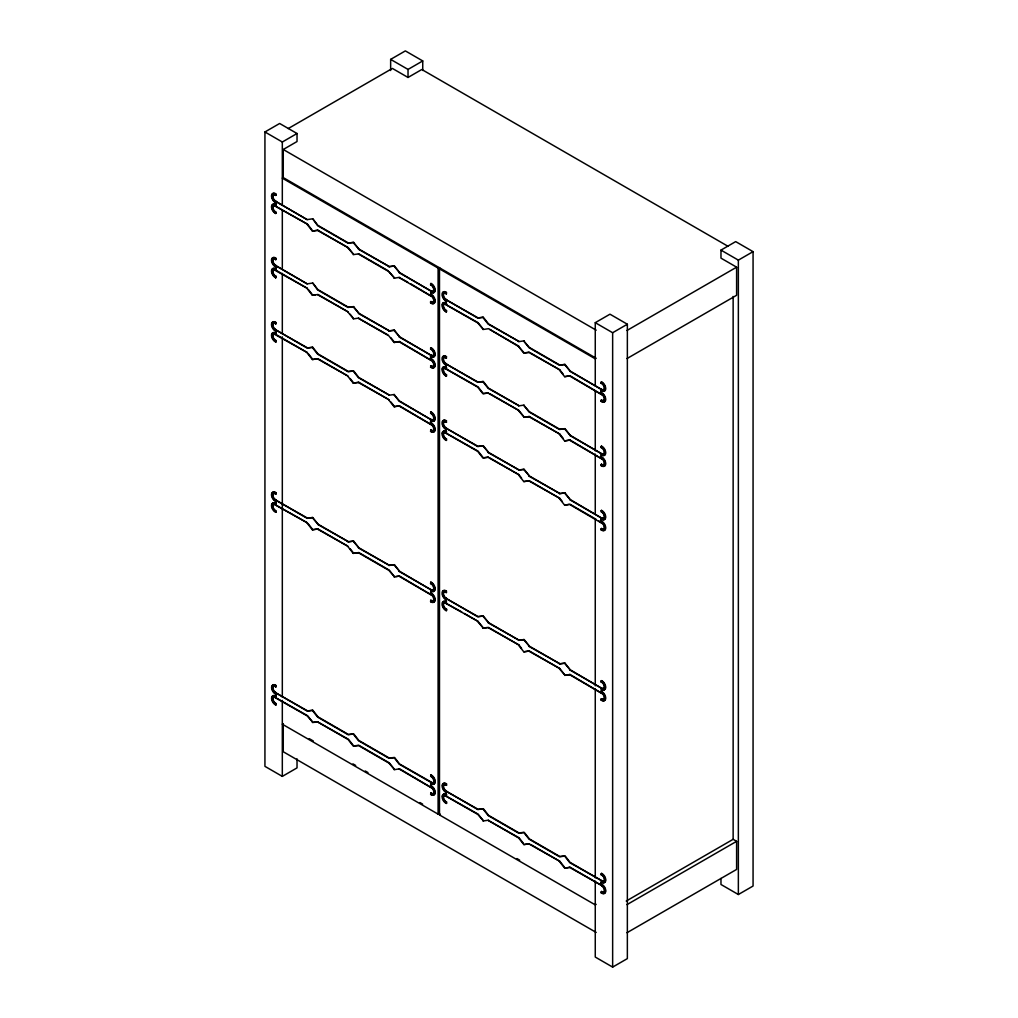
<?xml version="1.0" encoding="UTF-8"?>
<svg xmlns="http://www.w3.org/2000/svg" width="1018" height="1018" viewBox="0 0 1018 1018"><rect width="100%" height="100%" fill="white"/><g stroke="black" fill="none" stroke-linecap="round" stroke-linejoin="round"><path stroke-width="1.5" d="M443.326 302.855A5.205 3.003 60 0 1 446.24 303.517L446.622 303.3A5.205 3.003 60 0 0 443.695 302.639L442.652 303.377A5.205 3.003 60 0 0 442.652 307.945A5.205 3.003 60 0 0 446.24 311.953L446.622 310.528A3.754 2.163 60 0 1 443.733 307.156A3.754 2.163 60 0 1 444.446 303.911M446.622 603.229L445.095 602.541A3.754 2.163 60 0 0 443.594 605.379A3.754 2.163 60 0 0 446.622 609.248L446.24 610.673A5.205 3.003 60 0 1 442.652 606.664A5.205 3.003 60 0 1 442.652 602.096L443.326 601.574A5.205 3.003 60 0 1 446.24 602.236L446.622 602.02A5.205 3.003 60 0 0 443.695 601.358L443.021 601.88A5.205 3.003 60 0 0 442.588 602.72M297.027 758.855L297.027 767.89L282.317 776.39L264.934 766.35L264.934 131.971L279.645 123.483L297.027 133.511L297.027 141.54L283.258 149.493L283.258 177.603L596.192 358.285L595.263 358.82L439.483 268.879L439.483 814.934L595.263 904.862L596.192 904.328M390.645 70.522L390.645 59.388L405.355 50.9L422.737 60.94L422.737 70.471M288.234 128.561L392.388 68.422L408.027 77.457L421.808 69.504L727.883 246.216M264.934 131.971L282.317 142.011L297.027 133.511M390.645 59.388L408.027 69.428L422.737 60.94M283.258 177.603L282.317 178.15L438.096 268.078L439.025 267.543L439.025 813.586L440.425 814.387L439.483 814.934M272.773 204.389A5.205 3.003 60 0 1 275.687 205.063L275.687 202.658A5.205 3.003 60 0 1 272.773 199.961L272.086 198.65A5.205 3.003 60 0 1 272.086 194.069A5.205 3.003 60 0 1 275.687 194.222L275.687 195.431A3.754 2.163 60 0 0 272.671 195.812A3.754 2.163 60 0 0 274.173 200.381L307.156 219.621L312.742 218.794L317.96 225.423L348.385 242.984L353.602 242.386L358.82 249.016L389.245 266.576L394.45 265.978L399.489 272.493L431.467 291.402M274.809 200.94L307.156 219.621M275.687 202.658L276.056 202.442A5.205 3.003 60 0 1 273.142 199.744L272.468 198.434A5.205 3.003 60 0 1 272.468 193.853A5.205 3.003 60 0 1 276.056 194.005M275.687 205.063L276.056 202.442M276.056 206.056L274.542 205.369A3.754 2.163 60 0 0 273.04 208.206A3.754 2.163 60 0 0 276.056 212.075L275.687 213.487L275.687 212.291A3.754 2.163 60 0 1 272.671 208.423A3.754 2.163 60 0 1 274.173 205.585L307.525 224.214L311.877 229.737M312.742 218.794L317.591 225.64L348.003 243.2L353.602 242.386M274.911 205.789L307.525 224.214M307.156 224.431L312.373 231.061L317.96 230.246L348.385 247.807L352.724 253.329M312.373 231.061L317.96 230.246M272.773 268.637A5.205 3.003 60 0 1 275.687 269.299L275.687 266.894A5.205 3.003 60 0 1 272.773 264.196L272.086 262.886A5.205 3.003 60 0 1 272.086 258.317A5.205 3.003 60 0 1 275.687 258.457L275.687 259.666A3.754 2.163 60 0 0 272.671 260.048A3.754 2.163 60 0 0 274.173 264.616L307.156 283.857L312.742 283.042L317.96 289.659L348.385 307.232L353.602 306.622L358.82 313.251L389.245 330.812L394.45 330.214L399.489 336.729L431.467 355.638M274.809 265.189L307.156 283.857M275.687 266.894L276.056 266.678A5.205 3.003 60 0 1 273.142 263.98L272.468 262.669A5.205 3.003 60 0 1 272.468 258.101A5.205 3.003 60 0 1 276.056 258.241M275.687 269.299L276.056 266.678M276.056 276.311L275.687 277.736L276.056 276.311A3.754 2.163 60 0 1 273.04 272.442A3.754 2.163 60 0 1 274.542 269.605L275.293 269.808M317.591 230.462L348.385 247.807M353.221 242.602L358.82 249.016M348.003 248.023L353.602 254.436M353.221 254.653L358.82 253.826L387.922 270.635M312.742 283.042L317.591 289.875L348.003 307.449L353.602 306.622M275.687 276.527A3.754 2.163 60 0 1 272.671 272.659A3.754 2.163 60 0 1 274.173 269.821L307.525 288.463L276.056 270.292M307.156 288.679L312.373 295.296L315.351 294.787M312.373 295.296L317.96 294.482L347.062 311.279M272.773 332.873A5.205 3.003 60 0 1 275.687 333.548L275.687 331.13A5.205 3.003 60 0 1 272.773 328.432L272.086 327.134A5.205 3.003 60 0 1 272.086 322.553A5.205 3.003 60 0 1 275.687 322.706L275.687 323.902A3.754 2.163 60 0 0 272.671 324.297A3.754 2.163 60 0 0 274.173 328.865L307.156 348.092L312.742 347.278L317.96 353.908L348.385 371.468L353.602 370.87L358.82 377.487L389.245 395.06L358.438 377.703L353.221 371.086L348.003 371.685L317.591 354.124L312.373 347.494M274.809 329.425L307.525 347.876L312.742 347.278M275.687 331.13L276.056 330.914A5.205 3.003 60 0 1 273.142 328.216L272.468 326.918A5.205 3.003 60 0 1 272.468 322.337A5.205 3.003 60 0 1 276.056 322.49M358.438 249.232L389.245 266.576M275.687 333.548L276.056 330.914M388.863 266.792L394.45 265.978M388.863 271.615L394.45 278.016L388.863 271.615L358.438 254.042M276.056 340.559L275.687 341.972L276.056 340.559A3.754 2.163 60 0 1 273.04 336.678A3.754 2.163 60 0 1 274.542 333.853L275.293 334.057M394.081 266.194L399.489 272.493M407.709 282.062L399.12 277.545L432.103 296.785A3.754 2.163 60 0 1 433.604 301.341A3.754 2.163 60 0 1 430.589 301.735L430.589 302.944A5.205 3.003 60 0 0 434.177 303.084A5.205 3.003 60 0 0 434.177 298.503L433.503 297.205A5.205 3.003 60 0 0 430.589 294.507L430.958 291.886A5.205 3.003 60 0 0 432.001 292.471M317.591 294.698L348.385 312.042M353.221 306.838L358.82 313.251M439.483 268.879L440.425 268.345M348.003 312.259L353.602 318.672M387.922 334.871L358.438 318.29L388.863 335.851L394.081 342.481L399.489 341.564L431.467 360.461M275.687 340.776A3.754 2.163 60 0 1 272.671 336.894A3.754 2.163 60 0 1 274.173 334.069L307.525 352.699L276.056 334.528M399.107 272.709L432.103 291.568A3.754 2.163 60 0 0 433.604 288.743A3.754 2.163 60 0 0 430.589 284.875L430.958 283.449A5.205 3.003 60 0 1 434.559 287.458A5.205 3.003 60 0 1 434.559 292.026L433.872 292.548A5.205 3.003 60 0 1 433.006 292.7M430.589 284.875L430.958 283.449M430.589 290.893L432.485 291.352A3.754 2.163 60 0 0 433.973 288.527A3.754 2.163 60 0 0 430.958 284.658M307.156 352.915L312.373 359.545L316.649 358.87M312.373 359.545L317.96 358.718L347.062 375.527M430.589 294.507L430.958 291.886M431.467 296.213L410.445 283.64M430.589 301.735L430.958 301.519A3.754 2.163 60 0 0 433.973 301.124A3.754 2.163 60 0 0 432.485 296.569L430.958 295.5M446.24 303.517L446.24 301.112A5.205 3.003 60 0 1 443.326 298.414L442.652 297.103A5.205 3.003 60 0 1 442.652 292.535A5.205 3.003 60 0 1 446.24 292.675L446.24 293.884A3.754 2.163 60 0 0 443.224 294.266A3.754 2.163 60 0 0 444.726 298.834L477.709 318.074L483.296 317.26L488.513 323.877L518.938 341.45L488.144 324.093L482.926 317.476M430.589 302.944L430.958 302.728A5.205 3.003 60 0 0 434.559 302.868A5.205 3.003 60 0 0 434.559 298.287L433.872 296.989A5.205 3.003 60 0 0 430.958 294.291M358.438 313.468L389.245 330.812M445.362 299.394L478.078 317.858L483.296 317.26M388.863 331.028L394.45 330.214M446.24 301.112L446.622 300.895A5.205 3.003 60 0 1 443.695 298.198L443.021 296.887A5.205 3.003 60 0 1 442.588 295.551M445.362 304.217L478.078 322.668L483.296 329.298L477.709 322.884L444.726 304.038A3.754 2.163 60 0 0 443.224 306.876A3.754 2.163 60 0 0 446.24 310.744L446.24 311.953M394.081 330.43L399.489 336.729M394.081 342.481L399.489 341.564M317.591 358.934L348.385 376.291M348.003 376.507L353.221 383.124L358.82 382.31L387.922 399.107M353.221 383.124L358.82 382.31M399.107 336.945L432.103 355.816A3.754 2.163 60 0 0 433.604 352.979A3.754 2.163 60 0 0 430.589 349.11L430.958 347.685A5.205 3.003 60 0 1 434.559 351.694A5.205 3.003 60 0 1 434.559 356.275L433.503 357A5.205 3.003 60 0 1 430.589 356.338L430.589 358.743A5.205 3.003 60 0 1 433.503 361.441L434.177 362.752A5.205 3.003 60 0 1 434.177 367.32A5.205 3.003 60 0 1 430.589 367.18L430.958 365.755A3.754 2.163 60 0 0 433.973 365.373A3.754 2.163 60 0 0 432.485 360.805L430.958 359.736M430.589 349.11L430.958 347.685M430.589 355.129L432.485 355.6A3.754 2.163 60 0 0 433.973 352.762A3.754 2.163 60 0 0 430.958 348.894M430.589 356.338L430.958 356.122A5.205 3.003 60 0 0 433.872 356.796M430.589 358.743L430.958 356.122M443.326 367.091A5.205 3.003 60 0 1 446.24 367.752L446.24 365.347A5.205 3.003 60 0 1 443.326 362.65L442.652 361.352A5.205 3.003 60 0 1 442.652 356.771A5.205 3.003 60 0 1 446.24 356.924L446.24 358.12A3.754 2.163 60 0 0 443.224 358.514A3.754 2.163 60 0 0 444.726 363.07L477.709 382.31L483.296 381.495L488.513 388.125L518.938 405.686L488.144 388.342L482.926 381.712M430.589 367.18L430.958 366.964A5.205 3.003 60 0 0 434.559 367.116A5.205 3.003 60 0 0 434.559 362.535L433.872 361.225A5.205 3.003 60 0 0 430.958 358.527M445.362 363.642L478.078 382.094L483.296 381.495M431.467 419.874L399.489 400.977L394.081 394.666L399.107 401.194L430.589 419.365M446.24 365.347L446.622 365.131A5.205 3.003 60 0 1 443.695 362.433L443.021 361.135A5.205 3.003 60 0 1 442.588 359.787M358.438 382.526L389.245 399.87M446.24 367.752L446.622 367.549A5.205 3.003 60 0 0 443.695 366.874L442.652 367.613A5.205 3.003 60 0 0 442.652 372.194A5.205 3.003 60 0 0 446.24 376.189L446.622 374.764A3.754 2.163 60 0 1 443.594 370.896A3.754 2.163 60 0 1 445.095 368.071L446.622 368.745M445.362 368.452L478.078 386.916L483.296 393.546L488.513 392.935L482.926 393.75L477.709 387.133L444.726 368.287A3.754 2.163 60 0 0 443.224 371.112A3.754 2.163 60 0 0 446.24 374.98L446.24 376.189M388.863 400.087L394.081 406.716L399.489 405.813L431.467 424.697M394.081 406.716L399.489 405.813M565.015 364.431L559.798 365.029L529.373 347.469L523.786 341.055L528.991 347.685L559.416 365.246L565.015 364.431L570.042 370.946L602.02 389.856M518.569 346.476L524.155 352.89L529.373 352.279L523.786 353.106L518.569 346.476L488.513 328.699L482.926 329.514M272.773 503.108A5.205 3.003 60 0 1 275.687 503.783L275.687 501.378A5.205 3.003 60 0 1 272.773 498.68L272.086 497.369A5.205 3.003 60 0 1 272.086 492.788A5.205 3.003 60 0 1 275.687 492.941L275.687 494.15A3.754 2.163 60 0 0 272.671 494.532A3.754 2.163 60 0 0 274.173 499.1L307.156 518.34L312.742 517.513L317.96 524.143L348.385 541.703L353.602 541.105L358.82 547.735L389.245 565.295L394.45 564.697L399.489 571.213L431.467 590.122M274.809 499.66L307.525 518.124L312.742 517.513M275.687 501.378L276.056 501.161A5.205 3.003 60 0 1 273.142 498.464L272.468 497.153A5.205 3.003 60 0 1 272.468 492.572A5.205 3.003 60 0 1 276.056 492.725M430.958 411.934L430.958 413.13A3.754 2.163 60 0 1 433.973 417.011A3.754 2.163 60 0 1 432.485 419.836L430.589 419.378L432.103 420.052A3.754 2.163 60 0 0 433.604 417.227A3.754 2.163 60 0 0 430.589 413.346L430.958 411.934A5.205 3.003 60 0 1 434.559 415.929A5.205 3.003 60 0 1 434.559 420.51L433.503 421.248A5.205 3.003 60 0 1 430.589 420.574L430.589 422.992A5.205 3.003 60 0 1 433.503 425.689L434.177 426.987A5.205 3.003 60 0 1 434.177 431.568A5.205 3.003 60 0 1 430.589 431.416L430.958 430.003A3.754 2.163 60 0 0 433.973 429.609A3.754 2.163 60 0 0 432.485 425.053L430.958 423.972M275.687 503.783L276.056 501.161M274.809 504.483L307.525 522.934L274.173 504.304A3.754 2.163 60 0 0 272.671 507.142A3.754 2.163 60 0 0 275.687 511.011L275.687 512.207L276.056 510.794A3.754 2.163 60 0 1 273.04 506.926A3.754 2.163 60 0 1 274.542 504.088L276.056 504.775M595.263 385.809L595.263 322.681L609.973 314.193L627.355 324.233L627.355 958.612L612.645 967.1L595.263 957.06L595.263 881.054M626.986 358.565L736.612 295.271L736.612 267.174L720.973 258.139L720.973 250.11L735.683 241.61L753.065 251.65L753.065 886.029L738.355 894.517L720.973 884.489L720.973 878.458M430.589 420.574L430.958 420.358A5.205 3.003 60 0 0 433.872 421.032M430.589 422.992L430.958 420.358M443.326 431.327A5.205 3.003 60 0 1 446.24 432.001L446.24 429.596A5.205 3.003 60 0 1 443.326 426.898L442.652 425.588A5.205 3.003 60 0 1 442.652 421.007A5.205 3.003 60 0 1 446.24 421.159L446.24 422.368A3.754 2.163 60 0 0 443.224 422.75A3.754 2.163 60 0 0 444.726 427.318L477.709 446.558L483.296 445.731L488.513 452.361L518.938 469.922L524.155 469.323L529.373 475.953L559.798 493.514L565.015 492.916L570.042 499.431L602.02 518.34M430.589 431.416L430.958 431.199A5.205 3.003 60 0 0 434.559 431.352A5.205 3.003 60 0 0 434.559 426.771L433.872 425.473A5.205 3.003 60 0 0 430.958 422.775M445.362 427.878L478.078 446.342L483.296 445.731M595.263 322.681L612.645 332.721L627.355 324.233M720.973 250.11L738.355 260.137L753.065 251.65M446.24 429.596L446.622 429.38A5.205 3.003 60 0 1 443.695 426.682L443.021 425.371A5.205 3.003 60 0 1 442.588 424.022M446.24 432.001L446.622 431.785A5.205 3.003 60 0 0 443.695 431.11L442.652 431.848A5.205 3.003 60 0 0 442.652 436.429A5.205 3.003 60 0 0 446.24 440.425L446.622 439.012A3.754 2.163 60 0 1 443.594 435.144A3.754 2.163 60 0 1 445.095 432.306L446.622 432.994M445.362 432.701L478.078 451.152L483.296 457.782L488.513 457.184L482.926 457.998L477.709 451.368L444.726 432.523A3.754 2.163 60 0 0 443.224 435.36A3.754 2.163 60 0 0 446.24 439.229L446.24 440.425M626.986 330.468L736.612 267.174M528.991 352.495L559.798 369.852L563.272 374.268M564.634 364.648L570.042 370.946M559.416 370.068L564.634 376.685L570.055 375.782L602.02 394.679M564.634 376.685L570.055 375.782M312.373 517.729L317.96 524.143M565.015 428.667L559.798 429.278L529.373 411.705L523.786 405.304L528.991 411.921L559.416 429.494L565.015 428.667L570.042 435.182L602.02 454.092M307.156 523.15L312.373 529.78L317.96 528.966L347.062 545.763M488.144 393.152L518.938 410.509L524.155 417.125L529.373 416.527L559.798 434.088L563.272 438.504M312.373 529.78L317.96 528.966M518.569 410.725L524.155 417.125M523.786 417.342L529.373 416.527M569.66 371.163L602.656 390.034A3.754 2.163 60 0 0 604.158 387.196A3.754 2.163 60 0 0 601.142 383.328L601.523 381.903A5.205 3.003 60 0 1 605.112 385.911A5.205 3.003 60 0 1 605.112 390.479L604.056 391.217A5.205 3.003 60 0 1 601.142 390.556L601.142 392.961A5.205 3.003 60 0 1 604.056 395.658L604.743 396.969A5.205 3.003 60 0 1 604.743 401.537A5.205 3.003 60 0 1 601.142 401.397L601.523 399.972A3.754 2.163 60 0 0 604.539 399.59A3.754 2.163 60 0 0 603.038 395.022L601.523 393.953M601.142 383.328L601.523 381.903M482.926 445.948L488.513 452.361M601.142 389.347L603.038 389.818A3.754 2.163 60 0 0 604.539 386.98M601.142 390.556L601.523 390.339A5.205 3.003 60 0 0 604.438 391.001M601.142 392.961L601.523 390.339M317.591 524.359L348.385 541.703M348.003 541.92L353.602 541.105M317.591 529.182L348.385 546.526M601.142 401.397L601.523 401.181A5.205 3.003 60 0 0 605.112 401.321A5.205 3.003 60 0 0 605.112 396.753L604.438 395.442A5.205 3.003 60 0 0 601.523 392.744M353.221 541.321L358.82 547.735M353.221 553.372L358.82 552.545L389.245 570.118L394.45 576.735L388.863 570.334L358.438 552.761L353.221 553.372L348.003 546.742M528.991 416.744L559.798 434.088M564.634 428.883L570.042 435.182M559.416 434.304L564.634 440.934L570.055 440.031L602.02 458.914M564.634 440.934L570.055 440.031M488.144 452.577L518.938 469.922M518.569 470.138L524.155 469.323M488.144 457.4L518.938 474.744L521.547 478.053M523.786 469.54L529.373 475.953M518.569 474.961L523.786 481.59L529.373 480.763L559.798 498.336L562.407 501.645M523.786 481.59L529.373 480.763M358.438 547.951L389.245 565.295M388.863 565.512L394.45 564.697M569.66 435.399L602.656 454.27A3.754 2.163 60 0 0 604.158 451.445A3.754 2.163 60 0 0 601.142 447.564L601.523 446.151A5.205 3.003 60 0 1 605.112 450.147A5.205 3.003 60 0 1 605.112 454.728L604.438 455.25A5.205 3.003 60 0 1 601.523 454.575L601.142 457.209A5.205 3.003 60 0 1 604.056 459.907L604.743 461.205A5.205 3.003 60 0 1 604.743 465.786A5.205 3.003 60 0 1 601.142 465.633L601.523 464.221A3.754 2.163 60 0 0 604.539 463.826A3.754 2.163 60 0 0 603.038 459.258L601.523 458.189M601.142 447.564L601.523 446.151M601.142 453.595L603.038 454.053A3.754 2.163 60 0 0 604.539 451.228M394.081 564.914L399.489 571.213M601.142 457.209L601.523 454.575M394.081 576.952L399.489 576.048L431.467 594.932M601.142 465.633L601.523 465.417A5.205 3.003 60 0 0 605.112 465.57A5.205 3.003 60 0 0 605.112 460.989L604.438 459.691A5.205 3.003 60 0 0 601.523 456.993M528.991 476.169L559.798 493.514M559.416 493.73L565.015 492.916M528.991 480.98L559.798 498.336M564.634 493.132L570.042 499.431M399.107 571.429L432.103 590.3A3.754 2.163 60 0 0 433.604 587.462A3.754 2.163 60 0 0 430.589 583.594L430.958 582.169A5.205 3.003 60 0 1 434.559 586.177A5.205 3.003 60 0 1 434.559 590.745L433.872 591.267A5.205 3.003 60 0 1 430.958 590.605L430.589 593.227A5.205 3.003 60 0 1 433.503 595.924L434.177 597.235A5.205 3.003 60 0 1 434.177 601.803A5.205 3.003 60 0 1 430.589 601.663L430.958 600.238A3.754 2.163 60 0 0 433.973 599.844A3.754 2.163 60 0 0 432.485 595.288L430.958 594.219M559.416 498.553L564.634 505.17L568.795 504.444M430.589 583.594L430.958 582.169M564.634 505.17L570.055 504.266L596.052 519.269M430.589 589.613L432.485 590.084A3.754 2.163 60 0 0 433.973 587.246A3.754 2.163 60 0 0 430.958 583.378M430.589 593.227L430.958 590.605M276.132 697.534L274.618 696.846A3.754 2.163 60 0 0 273.117 699.684A3.754 2.163 60 0 0 276.132 703.553L275.751 704.978A5.205 3.003 60 0 1 272.162 700.969A5.205 3.003 60 0 1 272.162 696.401L272.837 695.879A5.205 3.003 60 0 1 275.751 696.541L275.751 694.136A5.205 3.003 60 0 1 272.837 691.438L272.162 690.128A5.205 3.003 60 0 1 272.162 685.559A5.205 3.003 60 0 1 275.751 685.699L275.751 686.908A3.754 2.163 60 0 0 272.735 687.29A3.754 2.163 60 0 0 274.236 691.858L307.22 711.098L312.819 710.284L318.023 716.901L348.449 734.474L353.666 733.863L358.883 740.493L389.309 758.054L394.526 757.456L399.552 763.971L432.548 782.842A3.754 2.163 60 0 0 434.05 780.004A3.754 2.163 60 0 0 431.034 776.136L431.034 774.927L430.652 776.352A3.754 2.163 60 0 1 433.668 780.221A3.754 2.163 60 0 1 432.179 783.058L399.183 764.187L394.157 757.672L388.94 758.27L358.514 740.71L353.297 734.08L348.08 734.691L317.654 717.117L312.437 710.5M446.24 602.236L446.24 599.831A5.205 3.003 60 0 1 443.326 597.133L442.652 595.823A5.205 3.003 60 0 1 442.652 591.254A5.205 3.003 60 0 1 446.24 591.394L446.24 592.603A3.754 2.163 60 0 0 443.224 592.985A3.754 2.163 60 0 0 444.726 597.553L477.709 616.793L483.296 615.979L488.513 622.596L518.938 640.169L524.155 639.558L529.373 646.188L559.798 663.749L565.015 663.151L570.042 669.666L602.02 688.575M430.589 601.663L430.958 601.447A5.205 3.003 60 0 0 434.559 601.587A5.205 3.003 60 0 0 434.559 597.019L433.872 595.708A5.205 3.003 60 0 0 430.958 593.01M274.885 692.431L307.601 710.882L312.819 710.284M275.751 694.136L276.132 693.92A5.205 3.003 60 0 1 273.218 691.222L272.531 689.911A5.205 3.003 60 0 1 272.099 686.183M445.362 598.113L478.078 616.577L483.296 615.979M275.751 696.541L276.132 693.92M274.885 697.241L307.601 715.705L312.819 722.322L307.22 715.921L274.236 697.063A3.754 2.163 60 0 0 272.735 699.9A3.754 2.163 60 0 0 275.751 703.769L275.751 704.978M446.24 599.831L446.622 599.615A5.205 3.003 60 0 1 443.695 596.917L443.021 595.606A5.205 3.003 60 0 1 442.588 594.27M601.523 510.387L601.523 511.596A3.754 2.163 60 0 1 604.539 515.464A3.754 2.163 60 0 1 603.038 518.302L601.142 517.831L602.656 518.518A3.754 2.163 60 0 0 604.158 515.681A3.754 2.163 60 0 0 601.142 511.812L601.523 510.387A5.205 3.003 60 0 1 605.112 514.395A5.205 3.003 60 0 1 605.112 518.964L604.056 519.702A5.205 3.003 60 0 1 601.142 519.04L601.142 521.445A5.205 3.003 60 0 1 604.056 524.143L604.743 525.453A5.205 3.003 60 0 1 604.743 530.022A5.205 3.003 60 0 1 601.142 529.882L601.523 528.457A3.754 2.163 60 0 0 604.539 528.062A3.754 2.163 60 0 0 603.038 523.506L601.523 522.438M445.362 602.936L461.663 611.92M601.142 519.04L601.523 518.824A5.205 3.003 60 0 0 604.438 519.485M446.24 610.673L446.622 609.248M601.142 521.445L601.523 518.824M602.02 523.15L598.788 520.847M601.142 529.882L601.523 529.665A5.205 3.003 60 0 0 605.112 529.805A5.205 3.003 60 0 0 605.112 525.237L604.438 523.926A5.205 3.003 60 0 0 601.523 521.229M446.24 609.464A3.754 2.163 60 0 1 443.224 605.595A3.754 2.163 60 0 1 444.726 602.758L478.078 621.4L483.296 628.017L487.215 627.572M482.926 616.195L488.513 622.596M317.654 721.94L348.449 739.284L353.666 745.914L358.883 745.316L389.309 762.876L394.526 769.506L388.94 763.093L358.514 745.532L353.297 746.13L348.08 739.501L317.654 721.94L312.437 722.538M477.709 621.616L483.296 628.017M482.926 628.233L488.513 627.419L518.938 644.979L521.547 648.301M488.144 622.812L518.938 640.169M518.569 640.386L524.155 639.558M488.144 627.635L518.938 644.979M523.786 639.775L529.373 646.188M518.569 645.196L523.786 651.825L529.373 650.998L559.798 668.571L565.015 675.201L570.055 674.501L602.02 693.398M523.786 651.825L529.373 650.998M528.991 646.405L559.798 663.749M559.416 663.965L565.015 663.151M528.991 651.215L559.798 668.571M564.634 663.367L570.042 669.666M394.157 769.723L399.565 768.806L431.53 787.703M559.416 668.788L565.015 675.201M564.634 675.405L570.055 674.501M569.66 669.882L602.656 688.753A3.754 2.163 60 0 0 604.158 685.916A3.754 2.163 60 0 0 601.142 682.047L601.523 680.622A5.205 3.003 60 0 1 605.112 684.63A5.205 3.003 60 0 1 605.112 689.199L604.056 689.937A5.205 3.003 60 0 1 601.142 689.275L601.142 691.68A5.205 3.003 60 0 1 604.056 694.378L604.743 695.688A5.205 3.003 60 0 1 604.743 700.257A5.205 3.003 60 0 1 601.142 700.117L601.523 698.692A3.754 2.163 60 0 0 604.539 696.541M601.142 682.047L601.523 680.622M430.652 782.371L431.53 782.88M431.034 786.978L432.548 788.047A3.754 2.163 60 0 1 434.05 792.615A3.754 2.163 60 0 1 431.034 792.997L430.652 794.422A5.205 3.003 60 0 0 434.253 794.562A5.205 3.003 60 0 0 434.253 789.993L433.566 788.683A5.205 3.003 60 0 0 430.652 785.985L431.034 783.364A5.205 3.003 60 0 0 433.948 784.025M430.652 785.985L431.034 783.364M601.142 688.066L603.038 688.537A3.754 2.163 60 0 0 604.208 688.079M601.142 691.68L601.523 691.464A5.205 3.003 60 0 1 604.438 694.161L605.112 695.472A5.205 3.003 60 0 1 605.112 700.04A5.205 3.003 60 0 1 601.523 699.9L601.142 700.117M443.403 794.333A5.205 3.003 60 0 1 446.317 794.994L446.317 792.589A5.205 3.003 60 0 1 443.403 789.892L442.715 788.594A5.205 3.003 60 0 1 442.715 784.013A5.205 3.003 60 0 1 446.317 784.165L446.317 785.362A3.754 2.163 60 0 0 443.288 785.756A3.754 2.163 60 0 0 444.79 790.312L477.773 809.552L483.372 808.737L488.589 815.367L519.015 832.928L524.219 832.33L529.436 838.947L559.862 856.52L565.079 855.909L570.105 862.424L602.465 881.117L569.736 862.64L564.71 856.125L559.493 856.736L529.067 839.163L523.85 832.546L518.633 833.144L488.207 815.583L482.99 808.954M430.652 794.422L431.034 794.205A5.205 3.003 60 0 0 434.622 794.345A5.205 3.003 60 0 0 434.622 789.777L433.948 788.466A5.205 3.003 60 0 0 431.034 785.769M445.439 790.884L478.155 809.335L483.372 808.737M446.317 792.589L446.686 792.373A5.205 3.003 60 0 1 443.772 789.675L443.097 788.377A5.205 3.003 60 0 1 442.665 787.029M446.317 794.994L446.686 794.778A5.205 3.003 60 0 0 443.772 794.116L442.715 794.854A5.205 3.003 60 0 0 442.715 799.435A5.205 3.003 60 0 0 446.317 803.431L446.686 802.006A3.754 2.163 60 0 1 443.81 798.634A3.754 2.163 60 0 1 444.51 795.389M445.439 795.694L478.155 814.158L483.372 820.775L477.773 814.375L444.79 795.529A3.754 2.163 60 0 0 443.288 798.354A3.754 2.163 60 0 0 446.317 802.222L446.317 803.431M596.192 932.437L283.258 751.755L283.258 723.645L282.317 724.192L438.096 814.133L439.025 813.586M523.354 843.26L519.015 837.75L488.207 820.393L518.633 837.967L523.85 844.584L529.436 843.769L523.85 844.584M529.067 843.986L559.862 861.33L564.214 866.852M564.71 868.176L570.118 867.272L564.71 868.176L559.493 861.546M601.982 881.308L602.732 881.512A3.754 2.163 60 0 0 604.234 878.687A3.754 2.163 60 0 0 601.218 874.806L601.587 873.393A5.205 3.003 60 0 1 605.176 877.389A5.205 3.003 60 0 1 605.176 881.97L604.132 882.708A5.205 3.003 60 0 1 601.218 882.033L601.218 884.451A5.205 3.003 60 0 1 604.132 887.149L604.807 888.447A5.205 3.003 60 0 1 604.807 893.028A5.205 3.003 60 0 1 601.218 892.875L601.587 891.463A3.754 2.163 60 0 0 604.603 891.068A3.754 2.163 60 0 0 603.101 886.5L601.587 885.431M601.218 874.806L601.587 873.393M601.218 880.837L603.101 881.295A3.754 2.163 60 0 0 604.603 878.47A3.754 2.163 60 0 0 601.587 874.589M601.218 882.033L601.587 881.817A5.205 3.003 60 0 0 604.501 882.491M601.218 884.451L601.587 881.817M569.749 867.476L602.465 885.94L571.492 868.061M601.218 892.875L601.587 892.659A5.205 3.003 60 0 0 605.176 892.811A5.205 3.003 60 0 0 605.176 888.23L604.501 886.933A5.205 3.003 60 0 0 601.587 884.235M626.248 901.032L733.138 839.316L736.612 841.326L736.612 869.423L626.986 932.717M626.986 904.62L736.612 841.326M394.081 278.232L399.489 277.329M395.709 576.57L399.489 576.048M353.221 318.888L358.82 318.074M518.569 341.666L524.155 340.839M388.863 395.277L394.45 394.45M518.569 405.902L524.155 405.088M314.117 722.169L318.023 721.724M482.99 820.992L488.589 820.177M445.095 303.822L446.622 304.509M276.056 201.233L274.542 200.164A3.754 2.163 60 0 1 273.04 195.596A3.754 2.163 60 0 1 276.056 195.214M446.622 299.686L445.095 298.618A3.754 2.163 60 0 1 443.594 294.049A3.754 2.163 60 0 1 446.622 293.668M276.056 265.469L274.542 264.4A3.754 2.163 60 0 1 273.04 259.832A3.754 2.163 60 0 1 276.056 259.45M446.622 363.935L445.095 362.853A3.754 2.163 60 0 1 443.594 358.298A3.754 2.163 60 0 1 446.622 357.903M276.056 329.717L274.542 328.649A3.754 2.163 60 0 1 273.88 323.088M446.622 428.171L445.095 427.102A3.754 2.163 60 0 1 443.594 422.534A3.754 2.163 60 0 1 446.622 422.152M276.056 499.953L274.542 498.884A3.754 2.163 60 0 1 273.04 494.315A3.754 2.163 60 0 1 276.056 493.934M446.622 598.406L445.095 597.337A3.754 2.163 60 0 1 444.446 591.789M601.523 692.673L603.038 693.742A3.754 2.163 60 0 1 604.208 695.548M276.132 692.711L274.618 691.642A3.754 2.163 60 0 1 273.117 687.074A3.754 2.163 60 0 1 276.132 686.692M446.686 791.177L445.171 790.095A3.754 2.163 60 0 1 443.67 785.54A3.754 2.163 60 0 1 446.686 785.145M283.258 149.493L596.192 330.176M489.836 329.463L518.938 346.26M530.696 353.042L559.798 369.852M569.673 375.998L602.656 395.239A3.754 2.163 60 0 1 604.158 399.807A3.754 2.163 60 0 1 601.142 400.189M489.836 393.699L518.938 410.509M399.12 341.781L432.103 361.021A3.754 2.163 60 0 1 433.604 365.589A3.754 2.163 60 0 1 430.589 365.971M569.673 440.247L602.656 459.474A3.754 2.163 60 0 1 604.158 464.043A3.754 2.163 60 0 1 601.142 464.437M569.66 499.647L601.142 517.818M489.836 457.947L518.938 474.744M399.12 406.029L432.103 425.269A3.754 2.163 60 0 1 433.604 429.825A3.754 2.163 60 0 1 430.589 430.22M569.673 504.483L602.656 523.723A3.754 2.163 60 0 1 604.158 528.278A3.754 2.163 60 0 1 601.142 528.673M464.399 613.498L478.078 621.4M399.12 576.264L432.103 595.505A3.754 2.163 60 0 1 433.604 600.06A3.754 2.163 60 0 1 430.589 600.455M569.673 674.718L602.656 693.958A3.754 2.163 60 0 1 604.158 698.526A3.754 2.163 60 0 1 601.142 698.908M530.76 844.533L559.862 861.33M399.183 769.023L432.179 788.263A3.754 2.163 60 0 1 433.668 792.831A3.754 2.163 60 0 1 430.652 793.213M309.217 738.635L313.315 741.002M352.941 763.882L355.676 765.46M365.246 770.982L367.969 772.56M419.9 802.54L422.635 804.118M516.94 858.568L519.676 860.146M445.909 795.516L446.686 795.987M601.982 886.067L602.732 886.716A3.754 2.163 60 0 1 604.234 891.284A3.754 2.163 60 0 1 601.218 891.679M390.976 337.849L394.45 342.264M350.128 314.257L352.724 317.565M308.403 289.557L311.877 293.973M390.976 402.085L394.45 406.5M350.128 378.492L353.602 382.908M308.403 353.806L311.877 358.221M350.128 548.727L353.602 553.156M308.403 524.041L312.742 529.564M738.355 260.137L738.355 894.517M733.138 296.442L733.138 839.316M612.645 332.721L612.645 967.1M601.523 399.972L601.523 401.181M601.523 464.221L601.523 465.417M601.523 528.457L601.523 529.665M601.523 698.692L601.523 699.9M601.587 891.463L601.587 892.659M595.263 390.568L595.263 450.885M595.263 454.066L595.263 514.383M595.263 519.142L595.263 685.814M595.263 688.982L595.263 877.885M446.24 292.675L446.24 293.884M446.24 356.924L446.24 358.12M446.24 421.159L446.24 422.368M446.24 591.394L446.24 592.603M446.317 784.165L446.317 785.362M438.096 268.078L438.096 814.133M430.958 301.519L430.958 302.728M430.958 365.755L430.958 366.964M430.958 430.003L430.958 431.199M430.958 600.238L430.958 601.447M431.034 792.997L431.034 794.205M408.027 69.428L408.027 77.457M282.317 142.011L282.317 205.127M282.317 209.886L282.317 268.625M282.317 273.384L282.317 333.7M282.317 336.882L282.317 697.203M282.317 700.384L282.317 776.39M275.687 194.222L275.687 195.431M275.687 258.457L275.687 259.666M275.687 322.706L275.687 323.902M275.687 492.941L275.687 494.15M275.751 685.699L275.751 686.908M446.686 803.215A5.205 3.003 60 0 1 442.665 797.87M442.512 796.585A5.205 3.003 60 0 1 443.097 794.638M601.218 873.609A5.205 3.003 60 0 1 604.807 877.605A5.205 3.003 60 0 1 604.807 882.186M442.512 785.756A5.205 3.003 60 0 1 446.686 783.949M276.132 704.761A5.205 3.003 60 0 1 272.531 700.753A5.205 3.003 60 0 1 272.531 696.185L273.218 695.663A5.205 3.003 60 0 1 276.132 696.325M431.034 774.927A5.205 3.003 60 0 1 434.622 778.935A5.205 3.003 60 0 1 434.622 783.516L433.566 784.242A5.205 3.003 60 0 1 430.652 783.58M430.652 775.143A5.205 3.003 60 0 1 434.253 779.152A5.205 3.003 60 0 1 434.253 783.733M272.531 685.343A5.205 3.003 60 0 1 276.132 685.483M446.622 610.456A5.205 3.003 60 0 1 442.588 605.099M601.523 681.831A3.754 2.163 60 0 1 604.539 687.468M604.438 689.72A5.205 3.003 60 0 1 602.567 689.644M601.142 680.838A5.205 3.003 60 0 1 604.743 684.847A5.205 3.003 60 0 1 604.743 689.415M445.095 591.7A3.754 2.163 60 0 1 446.622 592.387M442.588 591.878A5.205 3.003 60 0 1 446.622 591.178M276.056 511.99A5.205 3.003 60 0 1 272.468 507.995A5.205 3.003 60 0 1 272.468 503.414M276.056 503.566A5.205 3.003 60 0 0 273.142 502.892L272.086 503.63A5.205 3.003 60 0 0 272.086 508.211A5.205 3.003 60 0 0 275.687 512.207M430.589 590.822A5.205 3.003 60 0 0 433.503 591.483L434.177 590.962A5.205 3.003 60 0 0 434.177 586.393A5.205 3.003 60 0 0 430.589 582.385M446.622 440.221A5.205 3.003 60 0 1 442.588 434.864M442.448 433.592A5.205 3.003 60 0 1 443.021 431.632M601.142 510.603A5.205 3.003 60 0 1 604.743 514.612A5.205 3.003 60 0 1 604.743 519.18M442.588 421.643A5.205 3.003 60 0 1 446.622 420.943M276.056 341.755A5.205 3.003 60 0 1 272.468 337.76A5.205 3.003 60 0 1 272.468 333.179M276.056 333.331A5.205 3.003 60 0 0 273.142 332.657L272.086 333.395A5.205 3.003 60 0 0 272.086 337.976A5.205 3.003 60 0 0 275.687 341.972M430.589 412.15A5.205 3.003 60 0 1 434.177 416.146A5.205 3.003 60 0 1 434.177 420.727M275.293 323.215A3.754 2.163 60 0 1 276.056 323.686M276.056 277.52A5.205 3.003 60 0 1 272.468 273.511A5.205 3.003 60 0 1 272.468 268.943M276.056 269.083A5.205 3.003 60 0 0 273.142 268.421L272.086 269.159A5.205 3.003 60 0 0 272.086 273.727A5.205 3.003 60 0 0 275.687 277.736M430.589 347.901A5.205 3.003 60 0 1 434.177 351.91A5.205 3.003 60 0 1 434.177 356.491M446.622 375.973A5.205 3.003 60 0 1 442.588 370.628M442.448 369.343A5.205 3.003 60 0 1 443.021 367.396M601.523 447.347A3.754 2.163 60 0 1 604.208 450.223M601.142 454.791A5.205 3.003 60 0 0 604.056 455.466L604.743 454.944A5.205 3.003 60 0 0 604.743 450.363A5.205 3.003 60 0 0 601.142 446.368M442.588 357.407A5.205 3.003 60 0 1 446.622 356.707M446.622 311.737A5.205 3.003 60 0 1 442.588 306.38M442.448 305.107A5.205 3.003 60 0 1 443.021 303.16M601.523 383.112A3.754 2.163 60 0 1 604.208 385.987M601.142 382.119A5.205 3.003 60 0 1 604.743 386.127A5.205 3.003 60 0 1 604.743 390.696M442.588 293.159A5.205 3.003 60 0 1 446.622 292.459M276.056 213.271A5.205 3.003 60 0 1 272.468 209.275A5.205 3.003 60 0 1 272.468 204.694M276.056 204.847A5.205 3.003 60 0 0 273.142 204.173L272.086 204.911A5.205 3.003 60 0 0 272.086 209.492A5.205 3.003 60 0 0 275.687 213.487M430.589 292.102A5.205 3.003 60 0 0 433.503 292.764L434.177 292.242A5.205 3.003 60 0 0 434.177 287.674A5.205 3.003 60 0 0 430.589 283.666"/></g></svg>
